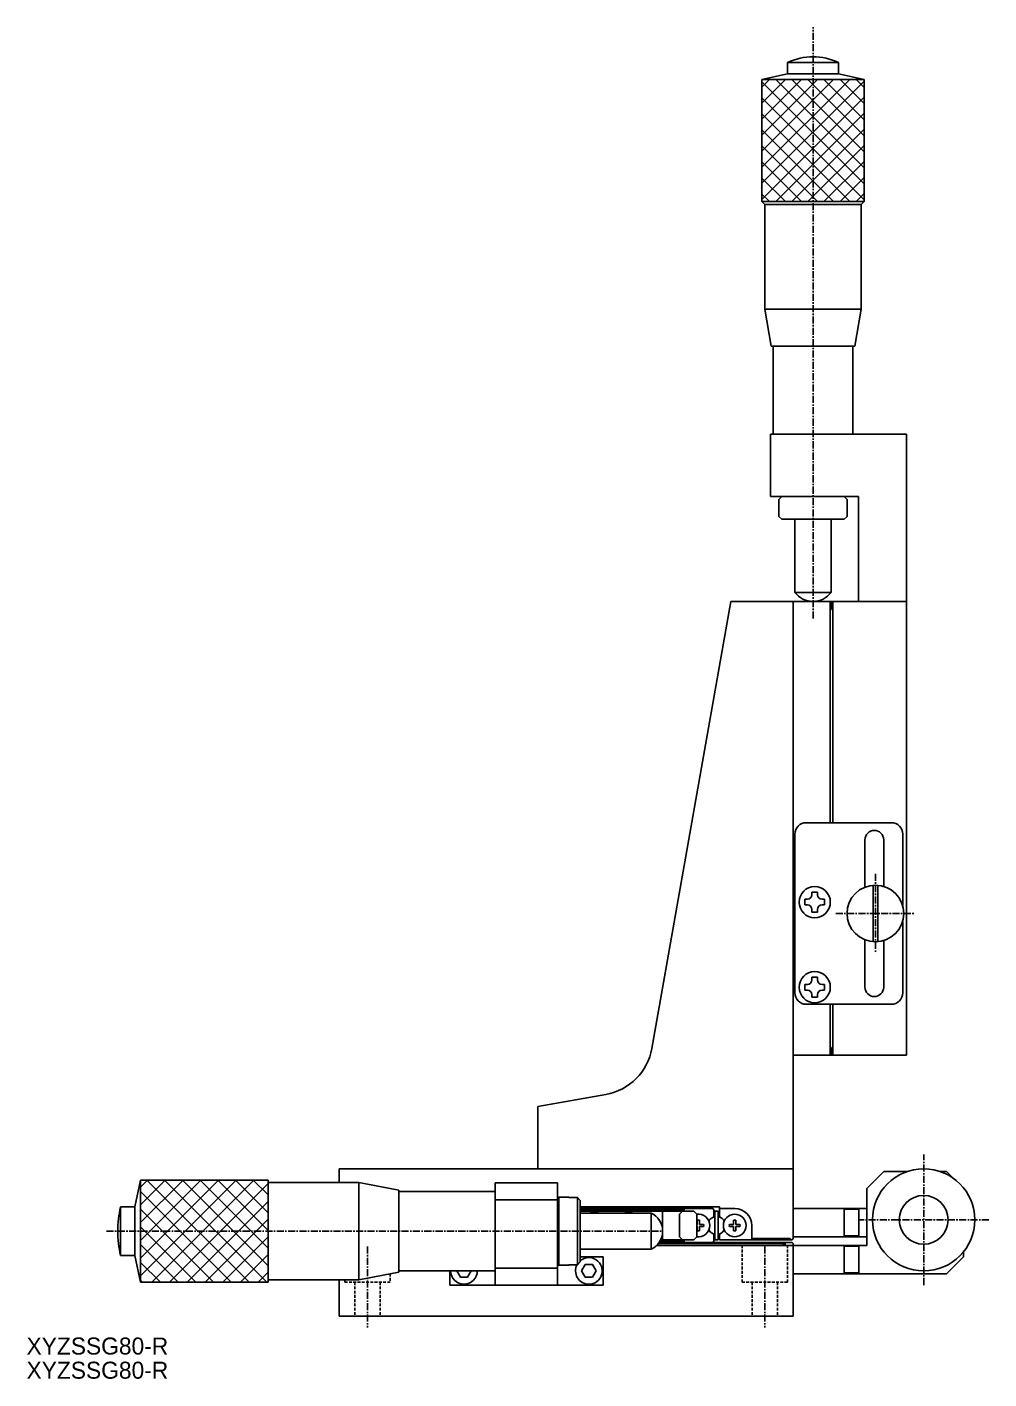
# Model space of a CAD drawing. Extents: x 483 to 817, y -94 to 144.
# Drawn here: x 482.9 to 652.4, y -94 to 144.4 of the extents above; entities that cross this region are included whole.
import ezdxf

# ---------------------------------------------------------------- set-up
doc = ezdxf.new("R2010")
doc.units = 0
doc.linetypes.add('CENTER', pattern=[2, 1.25, -0.25, 0.25, -0.25])
doc.linetypes.add('DASHED', pattern=[0.75, 0.5, -0.25])
doc.layers.get('0').update_dxf_attribs({"linetype": 'CONTINUOUS'})
doc.layers.add('CENTER', color=1, linetype='CENTER')
doc.styles.get("Standard").update_dxf_attribs({"font": 'FGP教科書体NT-M'})

msp = doc.modelspace()

# ---------------------------------------------------------------- linework, layer by layer
at = {"color": 7, "linetype": 'CONTINUOUS'}
for p, q in [((612.418597, 135.09765), (616.918596, 136.097647)), ((616.918596, 138.09765), (625.918596, 138.09765)), ((616.918596, 136.097647), (616.918596, 138.09765)), ((616.918596, 136.097647), (625.918596, 136.097647)), ((625.918596, 136.097647), (625.918596, 138.09765)), ((630.418595, 135.09765), (625.918596, 136.097647)), ((612.418597, 135.09765), (630.418595, 135.09765)), ((612.418597, 135.09765), (612.418597, 113.597649)), ((630.418595, 135.09765), (630.418595, 113.597649)), ((612.418597, 113.597649), (630.418595, 113.597649)), ((612.918596, 113.097652), (612.418597, 113.597649)), ((629.918599, 113.097652), (612.918596, 113.097652)), ((612.918596, 94.597647), (612.918596, 113.097652)), ((629.918599, 113.097652), (630.418595, 113.597649)), ((629.918599, 94.597647), (629.918599, 113.097652)), ((612.918596, 94.597647), (629.918599, 94.597647)), ((612.918596, 94.597647), (614.064726, 88.097644)), ((629.918599, 94.597647), (628.772475, 88.097644)), ((614.064726, 88.097644), (628.772475, 88.097644)), ((614.418596, 72.597648), (614.418596, 88.097644)), ((628.418596, 72.597648), (628.418596, 88.097644)), ((613.9186, 72.597648), (637.918595, 72.597648)), ((613.9186, 61.597648), (613.9186, 72.597648)), ((637.918595, -36.902353), (637.918595, 72.597648)), ((629.418602, 61.597648), (613.9186, 61.597648)), ((615.418596, 61.097645), (615.918596, 61.597645)), ((615.418596, 61.097645), (615.418596, 58.097646)), ((626.918599, 61.597645), (627.418596, 61.097645)), ((627.418596, 58.097646), (627.418596, 61.097645)), ((629.418602, 43.09765), (629.418602, 61.597648)), ((615.418596, 58.097646), (615.918596, 57.597646)), ((615.918596, 57.597646), (626.918599, 57.597646)), ((618.243599, 44.664668), (618.243599, 57.597646)), ((624.593596, 44.664668), (624.593596, 57.597646)), ((626.918599, 57.597646), (627.418596, 58.097646)), ((606.918595, 43.097631), (593.028839, -35.675082)), ((606.918595, 43.097647), (617.918593, 43.097647)), ((617.918593, 43.097647), (624.918595, 43.097647)), ((617.918593, -36.902353), (617.918593, 43.097647)), ((617.918593, 43.097647), (617.918593, -56.902355)), ((618.243599, 44.664668), (624.593596, 44.664668)), ((624.418595, 4.097647), (624.418595, 43.097647)), ((624.718595, 41.697647), (624.718595, 43.097647)), ((624.918595, 4.097647), (624.918595, 43.097647)), ((624.918595, 43.097647), (637.918595, 43.097647)), ((624.718595, 41.697647), (624.918595, 41.697647)), ((635.218595, 4.097647), (620.218595, 4.097647)), ((618.218595, -25.902353), (618.218595, 2.097647)), ((630.568595, 1.097647), (630.568595, -7.257194)), ((633.868595, 1.097647), (633.868595, -7.11722)), ((637.218595, 2.097647), (637.218595, -10.502353)), ((632.018595, -6.918379), (632.018595, -16.886327)), ((632.818596, -6.918379), (632.818596, -16.886327)), ((619.968596, -10.402353), (619.968596, -9.402353)), ((619.968596, -9.402353), (620.418595, -9.402353)), ((621.218595, -8.152353), (622.218595, -8.152353)), ((621.218595, -8.152353), (621.218595, -8.602353)), ((622.218595, -8.152353), (622.218595, -8.602353)), ((623.468595, -9.402353), (623.018596, -9.402353)), ((623.468595, -9.402353), (623.468595, -10.402353)), ((619.968596, -10.402353), (620.418595, -10.402353)), ((621.218595, -11.652353), (621.218595, -11.202354)), ((622.218595, -11.652353), (621.218595, -11.652353)), ((622.218595, -11.652353), (622.218595, -11.202354)), ((623.468595, -10.402353), (623.018596, -10.402353)), ((637.218595, -13.302353), (637.218595, -25.902353)), ((630.568595, -16.547512), (630.568595, -24.902353)), ((633.868595, -16.687486), (633.868595, -24.902353)), ((621.218595, -23.152353), (622.218595, -23.152353)), ((621.218595, -23.152353), (621.218595, -23.602353)), ((622.218595, -23.152353), (622.218595, -23.602353)), ((619.968596, -25.402353), (619.968596, -24.402353)), ((619.968596, -24.402353), (620.418595, -24.402353)), ((619.968596, -25.402353), (620.418595, -25.402353)), ((621.218595, -26.652353), (621.218595, -26.202354)), ((622.218595, -26.652353), (622.218595, -26.202354)), ((623.468595, -24.402353), (623.018596, -24.402353)), ((623.468595, -25.402353), (623.018596, -25.402353)), ((623.468595, -24.402353), (623.468595, -25.402353)), ((635.218595, -27.902353), (620.218595, -27.902353)), ((622.218595, -26.652353), (621.218595, -26.652353)), ((624.418595, -36.902353), (624.418595, -27.902353)), ((624.918595, -36.902353), (624.918595, -27.902353)), ((624.718595, -35.502353), (624.918595, -35.502353)), ((624.718595, -35.502353), (624.718595, -36.902353)), ((617.918593, -36.902353), (624.918595, -36.902353)), ((624.918595, -36.902353), (637.918595, -36.902353)), ((584.917254, -43.786676), (572.91861, -45.902355)), ((572.918594, -45.902357), (572.918594, -56.902355)), ((537.918593, -56.902355), (537.918593, -59.302355)), ((537.918593, -56.902355), (617.918593, -56.902355)), ((617.918593, -56.902355), (572.918594, -56.902355)), ((617.918593, -56.902355), (617.918593, -69.202355)), ((501.918593, -63.602355), (502.918593, -58.902355)), ((525.418593, -58.902355), (502.918593, -58.902355)), ((502.918593, -58.902355), (502.918593, -76.902355)), ((525.418593, -76.902355), (525.418593, -58.902355)), ((525.418593, -59.302355), (541.418593, -59.302355)), ((537.918593, -59.302355), (537.918593, -57.502355)), ((541.418593, -59.302355), (548.418593, -60.702355)), ((541.418593, -76.502355), (541.418593, -59.302355)), ((576.418593, -59.402355), (565.418593, -59.402355)), ((565.418593, -60.902355), (565.418593, -59.402355)), ((565.418593, -59.402355), (565.418593, -62.402355)), ((576.418593, -62.402355), (576.418593, -59.402355)), ((630.918593, -60.402355), (633.918593, -57.402355)), ((637.960553, -57.402355), (633.918593, -57.402355)), ((644.918593, -57.402355), (643.876633, -57.402355)), ((644.918593, -57.402355), (645.969636, -58.453397)), ((548.418593, -75.102355), (548.418593, -60.702355)), ((548.418593, -60.902355), (565.418593, -60.902355)), ((576.418593, -62.102355), (576.618593, -61.902355)), ((576.618593, -61.902355), (578.418593, -61.902355)), ((576.618593, -73.902355), (576.618593, -61.902355)), ((578.418593, -61.986275), (578.418593, -61.902355)), ((630.918593, -70.402355), (630.918593, -60.402355)), ((630.918593, -60.402355), (630.918593, -70.402355)), ((499.418593, -63.602355), (501.918593, -63.602355)), ((499.418593, -63.602355), (499.418593, -72.202355)), ((501.918593, -72.202355), (501.918593, -63.602355)), ((565.418593, -62.402355), (576.418593, -62.402355)), ((565.418593, -67.902355), (565.418593, -62.402355)), ((576.418593, -62.402355), (576.418593, -74.402355)), ((579.918593, -61.986275), (578.418593, -61.986275)), ((580.418593, -62.494027), (579.918593, -61.986275)), ((579.918593, -61.986275), (579.918593, -73.818435)), ((580.418593, -73.310682), (580.418593, -62.494027)), ((580.418593, -63.602355), (604.918593, -63.602355)), ((580.418593, -63.902355), (598.718593, -63.902355)), ((598.718593, -64.102355), (580.418593, -64.102355)), ((583.418593, -63.602355), (583.418593, -63.902355)), ((600.918598, -63.602355), (583.418593, -63.602355)), ((603.618593, -63.902355), (598.718593, -63.902355)), ((598.718593, -64.102355), (598.718593, -63.902355)), ((598.718593, -64.102355), (598.718593, -64.402355)), ((603.618593, -63.902355), (603.718593, -63.902355)), ((603.718593, -63.902355), (603.918593, -64.102355)), ((603.918593, -64.102355), (603.918593, -65.357942)), ((604.918593, -63.902355), (604.918593, -63.602355)), ((604.918593, -63.602355), (604.918593, -63.902355)), ((607.618593, -63.902355), (604.918593, -63.902355)), ((604.918593, -63.902355), (604.918593, -65.357942)), ((604.918593, -63.902355), (604.918593, -65.357942)), ((607.618593, -63.902355), (604.918593, -63.902355)), ((626.918593, -63.902355), (617.918593, -63.902355)), ((630.918593, -63.902355), (626.918593, -63.902355)), ((626.918593, -64.402355), (626.918593, -63.902355)), ((626.918593, -64.052355), (629.518593, -64.052355)), ((629.518593, -64.052355), (629.518593, -66.402355)), ((594.918593, -64.402355), (580.418593, -64.402355)), ((580.418593, -64.727355), (592.918593, -64.727355)), ((592.918593, -64.727355), (592.918593, -71.077355)), ((598.418593, -64.402355), (594.918593, -64.402355)), ((594.918593, -64.402355), (594.918593, -64.902355)), ((594.918593, -64.402355), (594.918593, -67.902355)), ((594.918593, -68.902355), (594.918593, -64.902355)), ((597.918593, -64.902355), (598.418593, -64.402355)), ((597.918593, -64.902355), (597.918593, -68.902355)), ((600.418593, -64.402355), (598.418593, -64.402355)), ((600.418593, -64.402355), (600.918593, -64.902355)), ((600.918593, -68.902355), (600.918593, -64.902355)), ((600.918593, -66.702355), (601.018593, -66.702355)), ((601.018593, -66.702355), (600.918593, -66.702355)), ((601.018593, -65.973646), (601.018593, -66.702355)), ((601.418593, -65.973646), (601.418593, -66.515962)), ((601.418593, -66.702355), (601.418593, -65.973646)), ((602.147302, -66.702355), (601.418593, -66.702355)), ((602.147302, -66.702355), (601.604986, -66.702355)), ((603.624843, -65.52754), (603.918593, -65.357942)), ((603.918593, -65.357942), (603.624843, -65.52754)), ((604.118591, -65.252355), (604.118591, -65.343459)), ((604.118591, -65.252355), (604.118591, -65.343459)), ((604.118591, -65.252355), (604.118591, -65.343459)), ((604.118591, -65.252355), (604.118591, -65.343459)), ((604.118591, -65.252355), (604.118591, -65.343459)), ((604.118591, -65.252355), (604.118591, -65.343459)), ((604.118591, -65.252355), (604.118591, -65.343459)), ((604.118591, -65.252355), (604.118591, -65.343459)), ((604.118591, -65.252355), (604.118591, -65.343459)), ((604.118591, -65.252355), (604.118591, -65.343459)), ((604.118591, -65.252355), (604.118591, -65.343459)), ((604.118591, -65.252355), (604.118591, -65.343459)), ((604.118591, -65.252355), (604.118591, -65.343459)), ((604.118591, -65.252355), (604.118591, -66.902355)), ((604.718593, -64.402355), (604.118593, -64.402355)), ((604.118593, -64.402355), (604.718593, -64.402355)), ((604.118593, -64.402355), (604.118593, -69.402355)), ((604.118593, -64.402355), (604.118593, -65.343459)), ((604.718593, -64.402355), (604.718593, -69.402355)), ((604.918593, -65.357942), (605.212343, -65.52754)), ((604.918593, -65.357942), (605.212343, -65.52754)), ((606.689885, -66.702355), (607.232201, -66.702355)), ((607.418593, -66.702355), (606.689885, -66.702355)), ((607.418593, -65.973646), (607.418593, -66.702355)), ((607.818593, -65.973646), (607.818593, -66.515962)), ((607.818593, -66.702355), (607.818593, -65.973646)), ((608.547302, -66.702355), (607.818593, -66.702355)), ((608.547302, -66.702355), (608.004986, -66.702355)), ((626.918593, -64.402355), (626.918593, -68.402355)), ((629.518593, -66.402355), (629.518593, -68.752355)), ((525.418593, -67.902394), (525.418593, -76.902355)), ((565.418593, -74.402355), (565.418593, -67.902385)), ((594.918593, -67.902355), (594.918593, -69.402355)), ((594.918593, -68.902355), (594.918593, -69.402355)), ((598.418593, -69.402355), (597.918593, -68.902355)), ((600.418593, -69.402355), (600.918593, -68.902355)), ((600.918593, -68.902355), (600.418593, -69.402355)), ((600.918593, -67.102355), (601.018593, -67.102355)), ((601.018593, -67.102355), (601.018593, -67.831064)), ((601.418593, -67.831064), (601.418593, -67.102355)), ((601.418593, -67.102355), (602.147302, -67.102355)), ((601.418593, -67.831064), (601.418593, -67.288747)), ((603.624843, -68.27717), (603.918593, -68.446767)), ((603.918593, -68.446767), (603.918593, -69.702355)), ((604.118591, -66.902355), (604.118591, -68.552355)), ((604.118591, -68.461251), (604.118591, -68.552355)), ((604.118591, -68.461251), (604.118591, -68.552355)), ((604.118591, -68.461251), (604.118591, -68.552355)), ((604.118591, -68.461251), (604.118591, -68.552355)), ((604.118591, -68.461251), (604.118591, -68.552355)), ((604.118591, -68.461251), (604.118591, -68.552355)), ((604.118591, -68.461251), (604.118591, -68.552355)), ((604.118591, -68.461251), (604.118591, -68.552355)), ((604.118591, -68.461251), (604.118591, -68.552355)), ((604.118591, -68.461251), (604.118591, -68.552355)), ((604.118591, -68.461251), (604.118591, -68.552355)), ((604.118591, -68.461251), (604.118591, -68.552355)), ((604.118591, -68.461251), (604.118591, -68.552355)), ((604.118591, -68.461251), (604.118591, -68.552355)), ((604.118591, -68.461251), (604.118591, -68.552355)), ((604.118591, -68.461251), (604.118591, -68.552355)), ((604.118591, -68.461251), (604.118591, -68.552355)), ((604.118591, -68.461251), (604.118591, -68.552355)), ((604.118591, -68.461251), (604.118591, -68.552355)), ((604.118591, -68.461251), (604.118591, -68.552355)), ((604.118591, -68.461251), (604.118591, -68.552355)), ((604.118591, -68.461251), (604.118591, -68.552355)), ((604.118591, -68.461251), (604.118591, -68.552355)), ((604.118591, -68.461251), (604.118591, -68.552355)), ((604.118591, -68.461251), (604.118591, -68.552355)), ((604.118591, -68.461251), (604.118591, -68.552355)), ((604.118591, -68.461251), (604.118591, -68.552355)), ((604.118591, -68.461251), (604.118591, -68.552355)), ((604.118591, -68.461251), (604.118591, -68.552355)), ((604.118591, -68.461251), (604.118591, -68.552355)), ((604.118591, -68.461251), (604.118591, -68.552355)), ((604.118593, -68.461251), (604.118593, -69.402355)), ((605.212343, -68.27717), (604.918593, -68.446767)), ((604.918593, -68.446767), (604.918593, -69.402355)), ((604.918593, -68.446767), (604.918593, -69.402355)), ((606.689885, -67.102355), (607.418593, -67.102355)), ((607.418593, -67.102355), (607.418593, -67.831064)), ((607.818593, -67.831064), (607.818593, -67.102355)), ((607.818593, -67.102355), (608.547302, -67.102355)), ((607.818593, -67.831064), (607.818593, -67.288747)), ((610.618593, -69.402355), (610.618593, -66.902355)), ((610.618593, -69.202355), (610.618593, -66.902355)), ((626.918593, -68.902355), (617.918593, -68.902355)), ((617.918593, -68.902355), (626.918593, -68.902355)), ((626.918593, -68.902355), (626.918593, -68.402355)), ((629.518593, -68.752355), (626.918593, -68.752355)), ((626.918593, -68.902355), (630.918593, -68.902355)), ((630.918593, -68.902355), (626.918593, -68.902355)), ((592.918593, -71.077355), (580.418593, -71.077355)), ((593.876642, -70.402355), (617.618593, -70.402355)), ((616.218593, -70.102355), (594.146436, -70.102355)), ((598.718593, -69.902355), (594.295246, -69.902355)), ((594.423582, -69.702355), (598.718593, -69.702355)), ((598.718593, -69.402355), (594.58301, -69.402355)), ((594.58301, -69.402355), (594.918593, -69.402355)), ((594.918593, -69.402355), (598.418593, -69.402355)), ((598.418593, -69.402355), (600.418593, -69.402355)), ((600.418593, -69.402355), (598.718593, -69.402355)), ((598.718593, -69.402355), (598.718593, -69.702355)), ((598.718593, -69.902355), (598.718593, -69.702355)), ((598.718593, -69.902355), (616.418593, -69.902355)), ((598.718593, -69.902355), (603.618593, -69.902355)), ((603.718593, -69.902355), (603.618593, -69.902355)), ((603.918593, -69.702355), (603.718593, -69.902355)), ((603.918593, -69.702355), (603.718593, -69.902355)), ((604.718593, -69.402355), (604.118593, -69.402355)), ((604.918593, -69.402355), (610.618593, -69.402355)), ((604.918593, -69.402355), (610.618593, -69.402355)), ((610.618593, -69.202355), (610.618593, -69.402355)), ((610.618593, -69.202355), (617.418593, -69.202355)), ((610.618593, -69.402355), (617.618593, -69.402355)), ((617.618593, -69.402355), (610.618593, -69.402355)), ((616.218593, -70.102355), (616.418593, -69.902355)), ((616.218593, -70.402355), (616.218593, -70.102355)), ((616.418593, -69.902355), (616.518593, -69.902355)), ((617.718593, -69.902355), (616.518593, -69.902355)), ((616.518593, -70.402355), (616.518593, -69.902355)), ((617.618593, -69.402355), (617.418593, -69.202355)), ((617.618593, -69.402355), (617.718593, -69.402355)), ((617.718593, -69.402355), (617.618593, -69.402355)), ((617.618593, -70.402355), (617.718593, -70.402355)), ((617.718593, -69.402355), (617.918593, -69.202355)), ((617.918593, -69.202355), (617.718593, -69.402355)), ((617.718593, -69.902355), (617.918593, -70.102355)), ((617.718593, -70.402355), (617.918593, -70.602355)), ((617.918593, -70.602355), (617.918593, -70.102355)), ((617.918593, -70.402355), (626.918593, -70.402355)), ((617.918593, -70.602355), (617.918593, -82.902355)), ((630.918593, -70.402355), (626.918593, -70.402355)), ((626.918593, -70.402355), (626.918593, -75.402355)), ((626.918593, -70.552355), (629.518593, -70.552355)), ((629.518593, -70.552355), (629.518593, -72.902355)), ((501.918593, -72.202355), (499.418593, -72.202355)), ((502.918593, -76.902355), (501.918593, -72.202355)), ((576.618593, -73.902355), (576.418593, -73.702355)), ((578.418593, -73.818435), (579.918593, -73.818435)), ((578.418593, -73.902355), (578.418593, -73.818435)), ((579.918593, -73.818435), (580.418593, -73.310682)), ((584.418593, -72.402355), (580.418613, -72.402355)), ((581.283508, -73.802355), (580.648423, -74.902355)), ((581.283508, -73.802355), (582.553678, -73.802355)), ((582.553678, -73.802355), (581.283508, -73.802355)), ((582.553678, -73.802355), (583.188763, -74.902355)), ((583.188763, -74.902355), (582.553678, -73.802355)), ((584.418593, -77.402355), (584.418593, -72.402355)), ((629.518593, -72.902355), (629.518593, -75.252355)), ((644.918593, -75.402355), (647.918593, -72.402355)), ((647.918593, -72.402355), (644.918593, -75.402355)), ((647.918593, -72.402355), (647.918593, -71.559209)), ((548.418593, -75.102355), (541.418593, -76.502355)), ((565.418593, -74.902355), (548.418593, -74.902355)), ((557.418593, -77.402355), (557.418593, -74.902355)), ((557.418593, -74.902355), (557.418593, -77.402355)), ((558.648423, -74.902355), (559.283508, -76.002355)), ((559.283508, -76.002355), (560.553678, -76.002355)), ((561.188763, -74.902355), (560.553678, -76.002355)), ((560.553678, -76.002355), (561.188763, -74.902355)), ((576.418593, -74.402355), (565.418593, -74.402355)), ((565.418593, -74.402355), (565.418593, -77.402355)), ((565.418593, -74.902355), (565.418593, -77.402355)), ((576.418593, -77.402355), (576.418593, -74.402355)), ((578.418593, -73.902355), (576.618593, -73.902355)), ((580.648423, -74.902355), (581.283508, -76.002355)), ((581.283508, -76.002355), (582.553678, -76.002355)), ((583.188763, -74.902355), (582.553678, -76.002355)), ((582.553678, -76.002355), (583.188763, -74.902355)), ((617.918593, -75.402355), (626.918593, -75.402355)), ((626.918593, -75.402355), (617.918593, -75.402355)), ((629.518593, -75.252355), (626.918593, -75.252355)), ((626.918593, -75.402355), (644.918593, -75.402355)), ((639.418598, -75.402355), (626.918593, -75.402355)), ((644.918593, -75.402355), (642.418588, -75.402355)), ((502.918593, -76.902355), (525.418593, -76.902355)), ((541.418593, -76.502355), (525.418593, -76.502355)), ((537.918593, -82.902355), (537.918593, -76.502355)), ((557.418593, -77.402355), (569.418598, -77.402355)), ((557.418593, -77.402355), (565.418593, -77.402355)), ((565.418593, -77.402355), (576.418593, -77.402355)), ((572.418588, -77.402355), (576.418593, -77.402355)), ((576.418593, -77.402355), (584.418593, -77.402355)), ((576.418593, -77.402355), (578.118593, -77.402355)), ((580.718593, -77.402355), (584.118593, -77.402355)), ((537.918593, -82.902355), (617.918593, -82.902355)), ((617.318593, -82.902355), (538.518593, -82.902355))]:
    msp.add_line(p, q, dxfattribs=at)
at = {"color": 3, "linetype": 'CONTINUOUS'}
for p, q in [((612.418597, 125.296133), (622.220117, 135.09765)), ((612.418597, 122.467706), (625.048541, 135.09765)), ((612.418597, 119.639277), (627.87697, 135.09765)), ((612.418597, 130.952986), (616.563258, 135.09765)), ((612.418597, 128.124559), (619.391688, 135.09765)), ((612.418597, 133.781415), (613.734835, 135.09765)), ((612.418597, 116.81085), (630.418595, 134.810849)), ((630.418595, 116.712877), (612.418597, 134.712876)), ((630.418595, 119.5413), (614.862248, 135.09765)), ((630.418595, 122.369726), (617.690671, 135.09765)), ((630.418595, 125.198156), (620.519098, 135.09765)), ((630.418595, 128.026583), (623.347528, 135.09765)), ((630.418595, 130.855009), (626.175954, 135.09765)), ((630.418595, 133.683436), (629.004381, 135.09765)), ((612.418597, 113.982424), (630.418595, 131.982423)), ((630.418595, 113.88445), (612.418597, 131.884449)), ((627.87697, 113.597649), (612.418597, 129.056019)), ((614.862248, 113.597649), (630.418595, 129.153999)), ((617.690671, 113.597649), (630.418595, 126.325573)), ((625.048541, 113.597649), (612.418597, 126.227593)), ((622.220117, 113.597649), (612.418597, 123.399166)), ((620.519098, 113.597649), (630.418595, 123.497143)), ((619.391688, 113.597649), (612.418597, 120.57074)), ((623.347528, 113.597649), (630.418595, 120.668716)), ((616.563258, 113.597649), (612.418597, 117.74231)), ((626.175954, 113.597649), (630.418595, 117.84029)), ((613.734835, 113.597649), (612.418597, 114.913884)), ((629.004381, 113.597649), (630.418595, 115.01186)), ((502.918593, -58.902355), (525.418593, -58.902355)), ((502.918593, -76.902355), (502.918593, -58.902355)), ((519.793593, -58.902355), (502.918593, -75.777355)), ((516.668593, -58.902355), (502.918593, -72.652355)), ((513.543593, -58.902355), (502.918593, -69.527355)), ((510.418593, -58.902355), (502.918593, -66.402355)), ((507.293593, -58.902355), (502.918593, -63.277355)), ((504.168593, -58.902355), (502.918593, -60.152355)), ((522.043593, -76.902355), (504.043593, -58.902355)), ((522.918593, -58.902355), (504.918593, -76.902355)), ((525.168593, -76.902355), (507.168593, -58.902355)), ((525.418593, -59.527355), (508.043593, -76.902355)), ((525.418593, -74.027355), (510.293593, -58.902355)), ((525.418593, -70.902355), (513.418593, -58.902355)), ((525.418593, -67.777355), (516.543593, -58.902355)), ((525.418593, -64.652355), (519.668593, -58.902355)), ((525.418593, -61.527355), (522.793593, -58.902355)), ((525.418593, -58.902355), (525.418593, -67.902394)), ((518.918593, -76.902355), (502.918593, -60.902355)), ((515.793593, -76.902355), (502.918593, -64.027355)), ((525.418593, -62.652355), (511.168593, -76.902355)), ((525.418593, -65.777355), (514.293593, -76.902355)), ((512.668593, -76.902355), (502.918593, -67.152355)), ((525.418593, -68.902355), (517.418593, -76.902355)), ((509.543593, -76.902355), (502.918593, -70.277355)), ((506.418593, -76.902355), (502.918593, -73.402355)), ((525.418593, -72.027355), (520.543593, -76.902355)), ((525.418593, -75.152355), (523.668593, -76.902355)), ((503.293593, -76.902355), (502.918593, -76.527355)), ((525.418593, -76.902355), (502.918593, -76.902355))]:
    msp.add_line(p, q, dxfattribs=at)
at = {"color": 3, "linetype": 'DASHED'}
for p, q in [((608.918593, -70.402355), (608.918593, -76.902355)), ((616.918593, -70.402355), (616.918593, -76.902355)), ((546.918593, -75.402355), (546.918593, -76.902355)), ((538.918593, -76.502355), (538.918593, -76.902355)), ((538.918593, -76.902355), (546.918593, -76.902355)), ((540.668593, -76.902355), (540.668593, -82.902355)), ((545.168593, -76.902355), (545.168593, -82.902355)), ((608.918593, -76.902355), (616.918593, -76.902355)), ((610.668593, -76.902355), (610.668593, -82.902355)), ((615.168593, -76.902355), (615.168593, -82.902355))]:
    msp.add_line(p, q, dxfattribs=at)
at = {"color": 7, "linetype": 'CONTINUOUS'}
for centre, radius in [((632.418595, -11.902353), 5), ((621.718595, -9.902353), 2.75), ((621.718595, -24.902353), 2.75), ((640.918593, -65.902355), 9), ((640.918593, -65.902355), 4.3), ((607.618593, -66.902355), 2)]:
    msp.add_circle(centre, radius, dxfattribs=at)
for centre, radius, start, end in [((621.418596, 128.47265), 10.624997, 64.942385, 115.057615), ((621.418596, 47.097646), 3.999997, 217.462649, 322.537351), ((620.218595, 2.097647), 2, 90, 180), ((632.218595, 1.097647), 1.65, 0, 180), ((635.218595, 2.097647), 2, 0, 90), ((620.418595, -8.602353), 0.800001, 270, 0), ((623.018596, -8.602353), 0.800001, 180, 270), ((620.418595, -11.202354), 0.800001, 0, 90), ((623.018596, -11.202354), 0.800001, 90, 180), ((620.418595, -23.602353), 0.800001, 270, 0), ((623.018596, -23.602353), 0.800001, 180, 270), ((620.218595, -25.902353), 2, 180, 270), ((620.418595, -26.202354), 0.800001, 0, 90), ((623.018596, -26.202354), 0.800001, 90, 180), ((632.218595, -24.902353), 1.65, 180, 0), ((635.218595, -25.902353), 2, 270, 0), ((583.180771, -33.938594), 9.999999, 280, 350), ((517.658593, -67.902355), 18.74, 166.734971, 180), ((607.618593, -66.902355), 3, 0, 90), ((582.918593, -66.902355), 2.35, 67.7487, 112.2513), ((588.918593, -66.902355), 2.35, 67.7487, 112.2513), ((591.398437, -67.902355), 3.520156, 0, 64.415396), ((601.218593, -66.902355), 2, 0, 98.626927), ((601.218593, -66.902355), 0.95, 77.846803, 102.153197), ((601.218593, -66.902355), 0.95, 347.846803, 12.153197), ((604.533498, -67.01726), 1.75, 135, 148.118468), ((604.418592, -66.902355), 1.5875, 135.00025, 149.566737), ((604.418593, -66.902355), 1.5875, 120.260814, 135), ((604.418593, -66.902355), 1.5875, 120, 120.260814), ((604.418592, -66.902355), 1.5875, 100.893126, 120), ((604.418592, -66.902355), 1.5875, 60, 79.10691), ((604.418593, -66.902355), 1.5875, 45, 60), ((604.418592, -66.902355), 1.5875, 30.433182, 44.999975), ((604.303688, -67.01726), 1.75, 31.881533, 45), ((607.618593, -66.902355), 0.95, 167.846803, 192.153197), ((607.618593, -66.902355), 0.95, 77.846803, 102.153197), ((607.618593, -66.902355), 0.95, 347.846803, 12.153197), ((517.658593, -67.902355), 18.74, 180, 193.265029), ((591.398437, -67.902355), 3.520156, 295.584604, 0), ((601.218593, -66.902355), 2, 261.373073, 0), ((601.218593, -66.902355), 0.95, 257.846803, 282.153197), ((604.533498, -66.78745), 1.75, 211.881533, 225), ((604.418592, -66.902355), 1.5875, 210.433263, 224.999751), ((604.418593, -66.902355), 1.5875, 225, 239.739186), ((604.418593, -66.902355), 1.5875, 239.739186, 240), ((604.418592, -66.902355), 1.5875, 240, 259.10691), ((604.418592, -66.902355), 1.5875, 280.893062, 300.000031), ((604.418593, -66.902355), 1.5875, 300, 315), ((604.418592, -66.902355), 1.5875, 314.99975, 329.566818), ((604.303688, -66.78745), 1.75, 315, 328.118467), ((607.618593, -66.902355), 0.95, 257.846803, 282.153197), ((581.918593, -74.902355), 2.35, 152.532678, 270), ((581.918593, -74.902355), 2.35, 270, 129.665013), ((559.918593, -74.902355), 2.35, 180, 270), ((559.918593, -74.902355), 2.35, 270, 0)]:
    msp.add_arc(centre, radius, start, end, dxfattribs=at)
at = {"layer": 'CENTER', "color": 1, "linetype": 'CENTER'}
for p, q in [((621.418596, 40.085646), (621.418596, 144.355847)), ((632.418595, -4.902353), (632.418595, -18.902353)), ((625.418595, -11.902353), (639.418595, -11.902353)), ((640.918593, -77.402355), (640.918593, -54.402355)), ((652.418593, -65.902355), (629.418593, -65.902355)), ((496.918593, -67.902355), (594.918593, -67.902355)), ((542.918593, -70.602355), (542.918593, -84.902355)), ((612.918593, -70.602355), (612.918593, -84.902355))]:
    msp.add_line(p, q, dxfattribs=at)

# ---------------------------------------------------------------- texts
at = {"color": 7}
for p in [(482.840439, -89.651177), (482.840439, -93.913193)]:
    msp.add_text('XYZSSG80-R', height=3, dxfattribs=at).set_placement(p)

doc.saveas('drawing.dxf')
